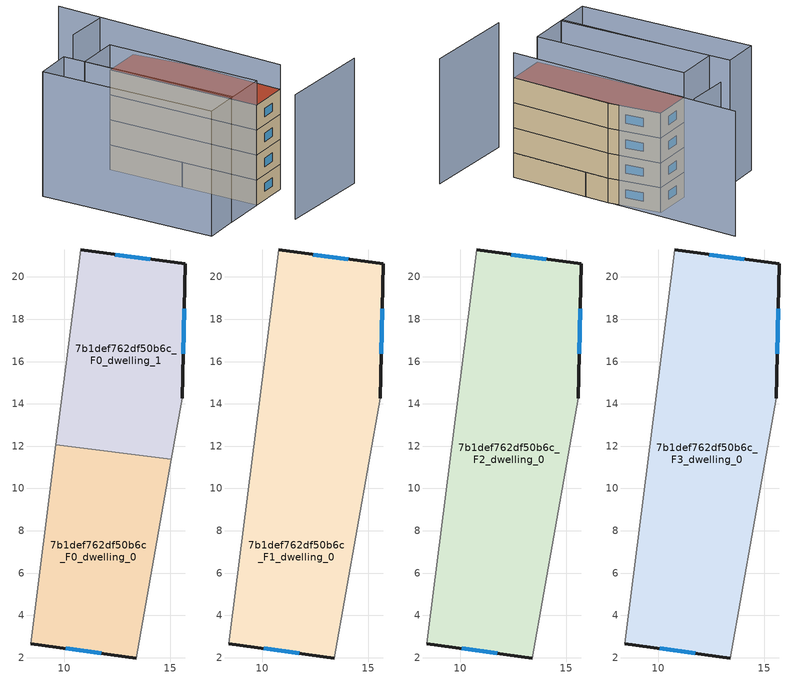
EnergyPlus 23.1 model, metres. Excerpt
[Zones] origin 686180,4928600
7b1def762df50b6c_F0_dwelling_0
 floor ground (EU_floor_Construction): 15.06,11.37 13.41,1.99 8.42,2.67 9.6,12.06 z0
 wall outside (EU_wall_Construction): 8.42,2.67 13.41,1.99 z0:3
 wall adiabatic (EU_wall_Construction): 9.6,12.06 8.42,2.67 / 13.41,1.99 15.06,11.37 z0:3
 wall to 7b1def762df50b6c_F0_dwelling_1 (EU_wall_Construction): 15.06,11.37 9.6,12.06 z0:3
 window (EU_Window_Construction): 10.08,2.44 11.74,2.21 z1:2
7b1def762df50b6c_F0_dwelling_1
 floor ground (EU_floor_Construction): 15.72,20.61 15.57,14.25 15.06,11.37 9.6,12.06 10.77,21.27 z0
 wall outside (EU_wall_Construction): 15.57,14.25 15.72,20.61 10.77,21.27 z0:3
 wall adiabatic (EU_wall_Construction): 15.06,11.37 15.57,14.25 / 10.77,21.27 9.6,12.06 z0:3
 window (EU_Window_Construction): 15.62,16.37 15.67,18.49 / 14.07,20.83 12.42,21.05 z1:2
7b1def762df50b6c_F1_dwelling_0
 floor to 7b1def762df50b6c_F0_dwelling_0 (EU_floor_Construction): 15.06,11.37 13.41,1.99 8.42,2.67 9.6,12.06 z3
 floor to 7b1def762df50b6c_F0_dwelling_1 (EU_floor_Construction): 15.72,20.61 15.57,14.25 15.06,11.37 9.6,12.06 10.77,21.27 z3
 wall outside (EU_wall_Construction): 15.57,14.25 15.72,20.61 10.77,21.27 / 8.42,2.67 13.41,1.99 z3:6
 wall adiabatic (EU_wall_Construction): 10.77,21.27 8.42,2.67 / 13.41,1.99 15.57,14.25 z3:6
 window (EU_Window_Construction): 14.07,20.83 12.42,21.05 / 15.62,16.37 15.67,18.49 / 10.08,2.44 11.74,2.21 z4:5
7b1def762df50b6c_F2_dwelling_0
 floor to 7b1def762df50b6c_F1_dwelling_0 (EU_floor_Construction): 15.72,20.61 15.57,14.25 13.41,1.99 8.42,2.67 10.77,21.27 z6
 wall outside (EU_wall_Construction): 15.57,14.25 15.72,20.61 10.77,21.27 / 8.42,2.67 13.41,1.99 z6:9
 wall adiabatic (EU_wall_Construction): 10.77,21.27 8.42,2.67 / 13.41,1.99 15.57,14.25 z6:9
 window (EU_Window_Construction): 14.07,20.83 12.42,21.05 / 15.62,16.37 15.67,18.49 / 10.08,2.44 11.74,2.21 z7:8
7b1def762df50b6c_F3_dwelling_0
 floor to 7b1def762df50b6c_F2_dwelling_0 (EU_floor_Construction): 15.72,20.61 15.57,14.25 13.41,1.99 8.42,2.67 10.77,21.27 z9
 wall outside (EU_wall_Construction): 15.57,14.25 15.72,20.61 10.77,21.27 / 8.42,2.67 13.41,1.99 z9:12
 wall adiabatic (EU_wall_Construction): 10.77,21.27 8.42,2.67 / 13.41,1.99 15.57,14.25 z9:12
 window (EU_Window_Construction): 14.07,20.83 12.42,21.05 / 15.62,16.37 15.67,18.49 / 10.08,2.44 11.74,2.21 z10:11
 roof outside (EU_roof_Construction): 13.41,1.99 15.57,14.25 15.72,20.61 10.77,21.27 8.42,2.67 z12
shading: 6.61,-2.75 18.13,-4.79 / 13.41,1.99 18.16,30.61 / 16.87,25.13 11.64,26.05 / 10.77,21.31 8.42,2.67 / 8.42,2.67 3.14,3.33 / 3.14,3.33 5.5,21.97 / 5.5,21.97 10.77,21.31 / -1.16,3.86 1.24,25.14 / 1.24,25.14 5.8,24.63 / 5.8,24.63 3.4,3.34 / 3.4,3.34 -1.16,3.86 z0:15
[Building]
EU S2 Campaign: North Axis=0; Terrain=City; Solar Distribution=FullExterior
[Site:Location]
Bologna: Latitude=44.5; Longitude=11.25; Time Zone=1; Elevation=37
[SizingPeriod:WeatherFileDays]
AnnualSizingPeriod: Begin Month=1; Begin Day of Month=1; End Month=12; End Day of Month=31; Day of Week for Start Day=Monday; Use Weather File Daylight Saving Period=No; Use Weather File Rain and Snow Indicators=No
[MATERIAL]
EU_InternalMass_Material: Roughness=MediumRough; Thickness=0.1; Conductivity=1; Density=1800; Specific Heat=900; Thermal Absorptance=0.9; Solar Absorptance=0.7; Visible Absorptance=0.7
[MATERIAL:NOMASS] Roughness=MediumRough; Thermal Absorptance=0.9; Solar Absorptance=0.7; Visible Absorptance=0.7
Name | Thermal Resistance
EU_wall_NoMass | 0.937881
EU_roof_NoMass | 0.548572
EU_floor_NoMass | 0.71348
[WINDOWMATERIAL:SIMPLEGLAZINGSYSTEM]
EU_Window_SimpleGlazing: UFactor=4.25633; Solar Heat Gain Coefficient=0.85; Visible Transmittance=0.85
[CONSTRUCTION]
EU_wall_Construction: EU_wall_NoMass
EU_roof_Construction: EU_roof_NoMass
EU_floor_Construction: EU_floor_NoMass
EU_InternalMass_Construction: EU_InternalMass_Material
EU_Window_Construction: EU_Window_SimpleGlazing
[ZONE] Type=1; Multiplier=1; Ceiling Height=autocalculate; Floor Area=autocalculate; Part of Total Floor Area=Yes
Name | Volume
7b1def762df50b6c_F0_dwelling_0 | 150.071
7b1def762df50b6c_F1_dwelling_0 | 300.127
7b1def762df50b6c_F2_dwelling_0; 7b1def762df50b6c_F3_dwelling_0 | 300.14
7b1def762df50b6c_F0_dwelling_1 | 150.062
[INTERNALMASS] Construction=EU_InternalMass_Construction
Name | Zone or ZoneList | Surface Area
7b1def762df50b6c_F0_dwelling_0_EU_InternalMass | 7b1def762df50b6c_F0_dwelling_0 | 50.0237
7b1def762df50b6c_F0_dwelling_1_EU_InternalMass | 7b1def762df50b6c_F0_dwelling_1 | 50.0216
7b1def762df50b6c_F1_dwelling_0_EU_InternalMass | 7b1def762df50b6c_F1_dwelling_0 | 100.046
7b1def762df50b6c_F2_dwelling_0_EU_InternalMass | 7b1def762df50b6c_F2_dwelling_0 | 100.046
7b1def762df50b6c_F3_dwelling_0_EU_InternalMass | 7b1def762df50b6c_F3_dwelling_0 | 100.046
[OTHEREQUIPMENT] Fuel Type=Electricity; Design Level Calculation Method=Watts/Area; Power per Zone Floor Area=1; Fraction Latent=0; Fraction Radiant=0; Fraction Lost=0; Carbon Dioxide Generation Rate=0; EndUse Subcategory=EU_Step8_InternalGains
Name | Zone or ZoneList or Space or SpaceList | Schedule
EU_Step8_InternalGain_7b1def762df50b6c_F0_dwelling_0_f000 | 7b1def762df50b6c_F0_dwelling_0 | EU_Step8_GainSchedule_7b1def762df50b6c_F0_dwelling_0_f000
EU_Step8_InternalGain_7b1def762df50b6c_F0_dwelling_1_f000 | 7b1def762df50b6c_F0_dwelling_1 | EU_Step8_GainSchedule_7b1def762df50b6c_F0_dwelling_1_f000
EU_Step8_InternalGain_7b1def762df50b6c_F1_dwelling_0_f000 | 7b1def762df50b6c_F1_dwelling_0 | EU_Step8_GainSchedule_7b1def762df50b6c_F1_dwelling_0_f000
EU_Step8_InternalGain_7b1def762df50b6c_F2_dwelling_0_f000 | 7b1def762df50b6c_F2_dwelling_0 | EU_Step8_GainSchedule_7b1def762df50b6c_F2_dwelling_0_f000
EU_Step8_InternalGain_7b1def762df50b6c_F3_dwelling_0_f000 | 7b1def762df50b6c_F3_dwelling_0 | EU_Step8_GainSchedule_7b1def762df50b6c_F3_dwelling_0_f000
[ZONEVENTILATION:DESIGNFLOWRATE] Schedule=EU_AlwaysOn; Design Flow Rate Calculation Method=AirChanges/Hour; Air Changes per Hour=0.687892; Ventilation Type=Natural; Fan Pressure Rise=0; Fan Total Efficiency=1; Constant Term Coefficient=1; Temperature Term Coefficient=0; Velocity Term Coefficient=0; Velocity Squared Term Coefficient=0; Minimum Indoor Temperature=-100; Maximum Indoor Temperature=100; Delta Temperature=-100; Minimum Outdoor Temperature=-100; Maximum Outdoor Temperature=100; Maximum Wind Speed=40
Name | Zone or ZoneList or Space or SpaceList
EU_ConstantAir_7b1def762df50b6c_F0_dwelling_0 | 7b1def762df50b6c_F0_dwelling_0
EU_ConstantAir_7b1def762df50b6c_F0_dwelling_1 | 7b1def762df50b6c_F0_dwelling_1
EU_ConstantAir_7b1def762df50b6c_F1_dwelling_0 | 7b1def762df50b6c_F1_dwelling_0
EU_ConstantAir_7b1def762df50b6c_F2_dwelling_0 | 7b1def762df50b6c_F2_dwelling_0
EU_ConstantAir_7b1def762df50b6c_F3_dwelling_0 | 7b1def762df50b6c_F3_dwelling_0
[HVACTEMPLATE:THERMOSTAT] Constant Heating Setpoint=20; Constant Cooling Setpoint=50
EU_HeatOnly_7b1def762df50b6c_F0_dwelling_0; EU_HeatOnly_7b1def762df50b6c_F0_dwelling_1; EU_HeatOnly_7b1def762df50b6c_F1_dwelling_0; EU_HeatOnly_7b1def762df50b6c_F2_dwelling_0; EU_HeatOnly_7b1def762df50b6c_F3_dwelling_0
[HVACTEMPLATE:ZONE:IDEALLOADSAIRSYSTEM] System Availability Schedule=EU_AlwaysOn; Maximum Heating Supply Air Temperature=50; Minimum Cooling Supply Air Temperature=13; Maximum Heating Supply Air Humidity Ratio=0.0156; Minimum Cooling Supply Air Humidity Ratio=0.0077; Heating Limit=NoLimit; Cooling Limit=NoLimit; Heating Availability Schedule=EU_AlwaysOn; Cooling Availability Schedule=EU_CoolingOff; Dehumidification Control Type=ConstantSensibleHeatRatio; Cooling Sensible Heat Ratio=0.7; Dehumidification Setpoint=60; Humidification Control Type=None; Humidification Setpoint=30; Outdoor Air Method=None; Outdoor Air Flow Rate per Person=0.00944; Outdoor Air Flow Rate per Zone Floor Area=0; Outdoor Air Flow Rate per Zone=0; Demand Controlled Ventilation Type=None; Outdoor Air Economizer Type=NoEconomizer; Heat Recovery Type=None; Sensible Heat Recovery Effectiveness=0.7; Latent Heat Recovery Effectiveness=0.65
Name | Template Thermostat
7b1def762df50b6c_F0_dwelling_0 | EU_HeatOnly_7b1def762df50b6c_F0_dwelling_0
7b1def762df50b6c_F0_dwelling_1 | EU_HeatOnly_7b1def762df50b6c_F0_dwelling_1
7b1def762df50b6c_F1_dwelling_0 | EU_HeatOnly_7b1def762df50b6c_F1_dwelling_0
7b1def762df50b6c_F2_dwelling_0 | EU_HeatOnly_7b1def762df50b6c_F2_dwelling_0
7b1def762df50b6c_F3_dwelling_0 | EU_HeatOnly_7b1def762df50b6c_F3_dwelling_0
[SIZING:ZONE] Zone Cooling Design Supply Air Temperature Input Method=SupplyAirTemperature; Zone Cooling Design Supply Air Temperature=13; Zone Heating Design Supply Air Temperature Input Method=SupplyAirTemperature; Zone Heating Design Supply Air Temperature=50; Zone Cooling Design Supply Air Humidity Ratio=0.008; Zone Heating Design Supply Air Humidity Ratio=0.008; Cooling Design Air Flow Method=DesignDay; Cooling Design Air Flow Rate=0; Cooling Minimum Air Flow per Zone Floor Area=0.000762; Cooling Minimum Air Flow=0; Cooling Minimum Air Flow Fraction=0.2; Heating Design Air Flow Method=DesignDay; Heating Design Air Flow Rate=0; Heating Maximum Air Flow per Zone Floor Area=0.002032; Heating Maximum Air Flow=0.141576; Heating Maximum Air Flow Fraction=0.3; Account for Dedicated Outdoor Air System=No; Dedicated Outdoor Air System Control Strategy=NeutralSupplyAir; Dedicated Outdoor Air Low Setpoint Temperature for Design=autosize; Dedicated Outdoor Air High Setpoint Temperature for Design=autosize; Zone Load Sizing Method=Sensible Load Only No Latent Load; Zone Latent Cooling Design Supply Air Humidity Ratio Input Method=HumidityRatioDifference; Zone Cooling Design Supply Air Humidity Ratio Difference=0.005; Zone Latent Heating Design Supply Air Humidity Ratio Input Method=HumidityRatioDifference; Zone Humidification Design Supply Air Humidity Ratio Difference=0.005
7b1def762df50b6c_F0_dwelling_0; 7b1def762df50b6c_F0_dwelling_1; 7b1def762df50b6c_F1_dwelling_0; 7b1def762df50b6c_F2_dwelling_0; 7b1def762df50b6c_F3_dwelling_0
[SCHEDULE:CONSTANT]
Name | Hourly Value
EU_AlwaysOn | 1
EU_CoolingOff | 0
[SCHEDULE:FILE] Column Number=1; Rows to Skip at Top=0; Number of Hours of Data=8760; Column Separator=Comma; Interpolate to Timestep=No; Minutes per Item=60; Adjust Schedule for Daylight Savings=Yes
Name | File
EU_Step8_GainSchedule_7b1def762df50b6c_F0_dwelling_0_f000 | ../../schedules/7b1def762df50b6c/7b1def762df50b6c_F0_dwelling_0_f000_gain.csv
EU_Step8_GainSchedule_7b1def762df50b6c_F0_dwelling_1_f000 | ../../schedules/7b1def762df50b6c/7b1def762df50b6c_F0_dwelling_1_f000_gain.csv
EU_Step8_GainSchedule_7b1def762df50b6c_F1_dwelling_0_f000 | ../../schedules/7b1def762df50b6c/7b1def762df50b6c_F1_dwelling_0_f000_gain.csv
EU_Step8_GainSchedule_7b1def762df50b6c_F2_dwelling_0_f000 | ../../schedules/7b1def762df50b6c/7b1def762df50b6c_F2_dwelling_0_f000_gain.csv
EU_Step8_GainSchedule_7b1def762df50b6c_F3_dwelling_0_f000 | ../../schedules/7b1def762df50b6c/7b1def762df50b6c_F3_dwelling_0_f000_gain.csv
